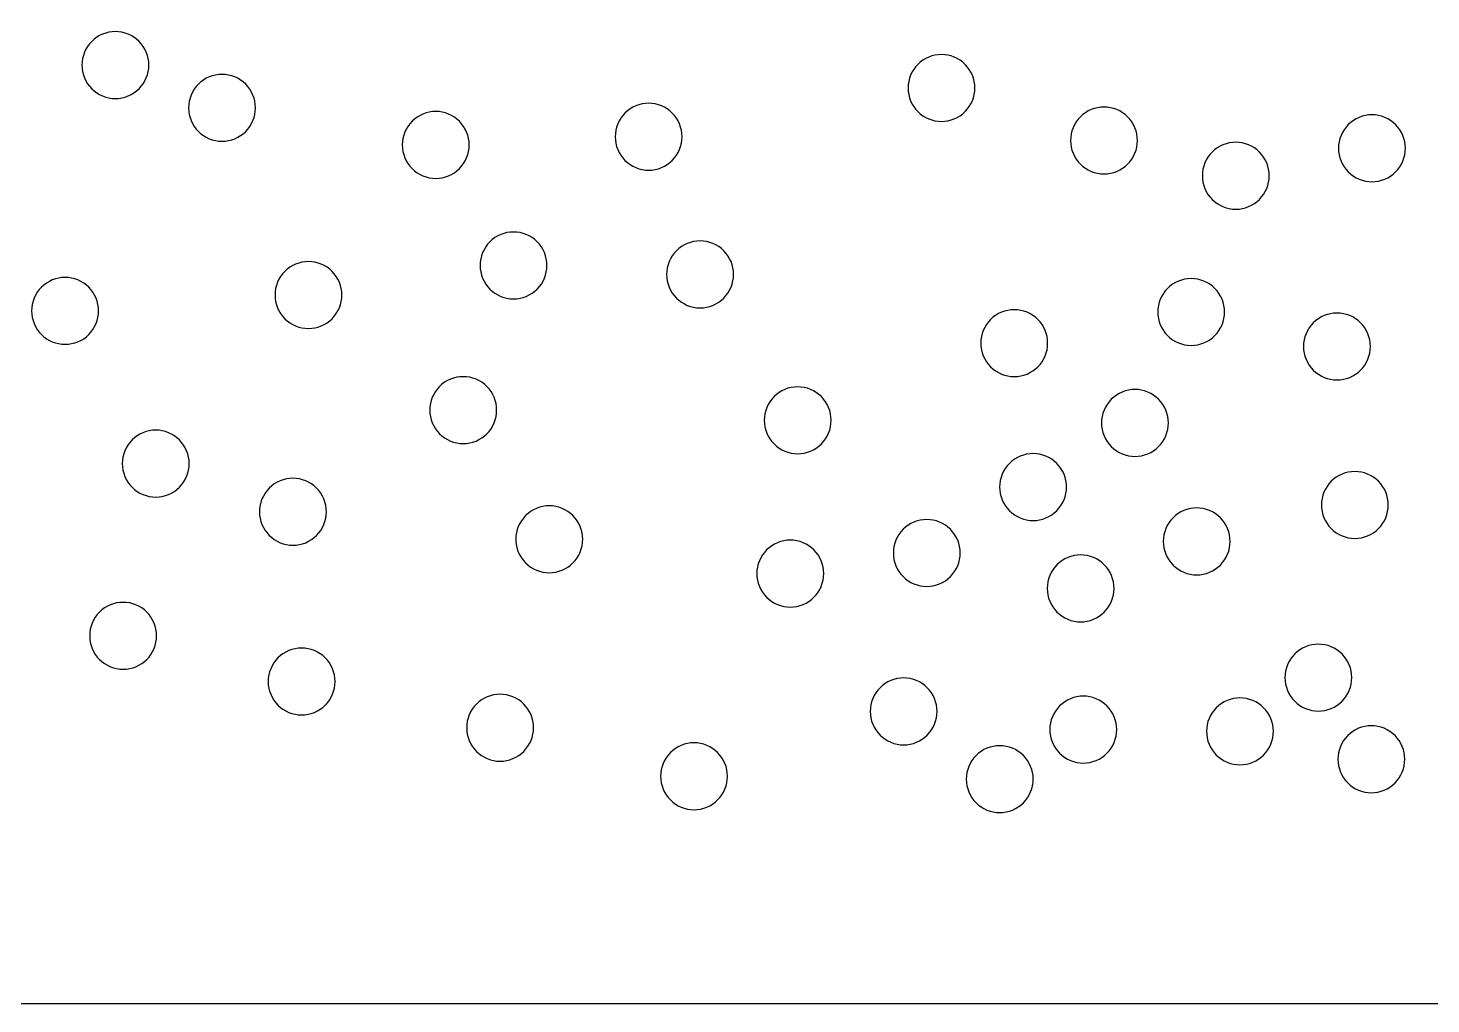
# Model space of a CAD drawing. Header units: millimetres. Extents: x 0 to 406, y 0 to 84.
# Drawn here: x 40.7 to 103.6, y 0 to 43.8 of the extents above; entities that cross this region are included whole.
import ezdxf

# ---------------------------------------------------------------- set-up
doc = ezdxf.new("R2010")
doc.units = ezdxf.units.MM

msp = doc.modelspace()

# ---------------------------------------------------------------- linework, layer by layer
at = {"color": 0}
for points in [[(0, 0), (0, 83.82), (406.4, 83.82), (406.4, 0), (0, 0)], [(45.681, 41.049), (45.78, 41.158), (45.867, 41.276), (45.943, 41.402), (46.006, 41.535), (46.055, 41.674), (46.091, 41.817), (46.113, 41.962), (46.12, 42.109), (46.113, 42.256), (46.091, 42.402), (46.055, 42.545), (46.006, 42.683), (45.943, 42.817), (45.867, 42.943), (45.78, 43.061), (45.681, 43.17), (45.572, 43.269), (45.453, 43.357), (45.327, 43.432), (45.194, 43.495), (45.055, 43.545), (44.913, 43.581), (44.767, 43.602), (44.62, 43.609), (44.473, 43.602), (44.327, 43.581), (44.185, 43.545), (44.046, 43.495), (43.913, 43.432), (43.787, 43.357), (43.668, 43.269), (43.559, 43.17), (43.461, 43.061), (43.373, 42.943), (43.297, 42.817), (43.234, 42.683), (43.185, 42.545), (43.149, 42.402), (43.127, 42.256), (43.12, 42.109), (43.127, 41.962), (43.149, 41.817), (43.185, 41.674), (43.234, 41.535), (43.297, 41.402), (43.373, 41.276), (43.461, 41.158), (43.559, 41.049), (43.668, 40.95), (43.787, 40.862), (43.913, 40.787), (44.046, 40.724), (44.185, 40.674), (44.327, 40.638), (44.473, 40.617), (44.62, 40.609), (44.767, 40.617), (44.913, 40.638), (45.055, 40.674), (45.194, 40.724), (45.327, 40.787), (45.453, 40.862), (45.572, 40.95), (45.681, 41.049)], [(82.726, 40.022), (82.825, 40.131), (82.913, 40.249), (82.989, 40.375), (83.052, 40.509), (83.101, 40.647), (83.137, 40.79), (83.159, 40.936), (83.166, 41.083), (83.159, 41.23), (83.137, 41.375), (83.101, 41.518), (83.052, 41.657), (82.989, 41.79), (82.913, 41.916), (82.825, 42.034), (82.726, 42.143), (82.617, 42.242), (82.499, 42.33), (82.373, 42.405), (82.24, 42.468), (82.101, 42.518), (81.958, 42.554), (81.813, 42.575), (81.666, 42.583), (81.519, 42.575), (81.373, 42.554), (81.23, 42.518), (81.092, 42.468), (80.959, 42.405), (80.832, 42.33), (80.714, 42.242), (80.605, 42.143), (80.506, 42.034), (80.419, 41.916), (80.343, 41.79), (80.28, 41.657), (80.23, 41.518), (80.195, 41.375), (80.173, 41.23), (80.166, 41.083), (80.173, 40.936), (80.195, 40.79), (80.23, 40.647), (80.28, 40.509), (80.343, 40.375), (80.419, 40.249), (80.506, 40.131), (80.605, 40.022), (80.714, 39.923), (80.832, 39.835), (80.959, 39.76), (81.092, 39.697), (81.23, 39.647), (81.373, 39.611), (81.519, 39.59), (81.666, 39.583), (81.813, 39.59), (81.958, 39.611), (82.101, 39.647), (82.24, 39.697), (82.373, 39.76), (82.499, 39.835), (82.617, 39.923), (82.726, 40.022)], [(50.355, 39.033), (50.464, 39.132), (50.563, 39.241), (50.651, 39.36), (50.726, 39.486), (50.789, 39.619), (50.839, 39.757), (50.875, 39.9), (50.896, 40.046), (50.903, 40.193), (50.896, 40.34), (50.875, 40.486), (50.839, 40.628), (50.789, 40.767), (50.726, 40.9), (50.651, 41.026), (50.563, 41.144), (50.464, 41.254), (50.355, 41.352), (50.237, 41.44), (50.11, 41.516), (49.977, 41.579), (49.839, 41.628), (49.696, 41.664), (49.55, 41.686), (49.403, 41.693), (49.256, 41.686), (49.111, 41.664), (48.968, 41.628), (48.829, 41.579), (48.696, 41.516), (48.57, 41.44), (48.452, 41.352), (48.343, 41.254), (48.244, 41.144), (48.156, 41.026), (48.08, 40.9), (48.018, 40.767), (47.968, 40.628), (47.932, 40.486), (47.911, 40.34), (47.903, 40.193), (47.911, 40.046), (47.932, 39.9), (47.968, 39.757), (48.018, 39.619), (48.08, 39.486), (48.156, 39.36), (48.244, 39.241), (48.343, 39.132), (48.452, 39.033), (48.57, 38.946), (48.696, 38.87), (48.829, 38.807), (48.968, 38.757), (49.111, 38.722), (49.256, 38.7), (49.403, 38.693), (49.55, 38.7), (49.696, 38.722), (49.839, 38.757), (49.977, 38.807), (50.11, 38.87), (50.237, 38.946), (50.355, 39.033)], [(69.595, 37.835), (69.693, 37.944), (69.781, 38.062), (69.857, 38.188), (69.92, 38.321), (69.969, 38.46), (70.005, 38.603), (70.027, 38.748), (70.034, 38.895), (70.027, 39.042), (70.005, 39.188), (69.969, 39.331), (69.92, 39.469), (69.857, 39.602), (69.781, 39.729), (69.693, 39.847), (69.595, 39.956), (69.485, 40.055), (69.367, 40.142), (69.241, 40.218), (69.108, 40.281), (68.969, 40.331), (68.827, 40.366), (68.681, 40.388), (68.534, 40.395), (68.387, 40.388), (68.241, 40.366), (68.098, 40.331), (67.96, 40.281), (67.827, 40.218), (67.701, 40.142), (67.582, 40.055), (67.473, 39.956), (67.374, 39.847), (67.287, 39.729), (67.211, 39.602), (67.148, 39.469), (67.098, 39.331), (67.063, 39.188), (67.041, 39.042), (67.034, 38.895), (67.041, 38.748), (67.063, 38.603), (67.098, 38.46), (67.148, 38.321), (67.211, 38.188), (67.287, 38.062), (67.374, 37.944), (67.473, 37.835), (67.582, 37.736), (67.701, 37.648), (67.827, 37.572), (67.96, 37.509), (68.098, 37.46), (68.241, 37.424), (68.387, 37.402), (68.534, 37.395), (68.681, 37.402), (68.827, 37.424), (68.969, 37.46), (69.108, 37.509), (69.241, 37.572), (69.367, 37.648), (69.485, 37.736), (69.595, 37.835)], [(60.048, 37.467), (60.147, 37.576), (60.235, 37.694), (60.311, 37.821), (60.373, 37.954), (60.423, 38.092), (60.459, 38.235), (60.48, 38.381), (60.488, 38.528), (60.48, 38.675), (60.459, 38.82), (60.423, 38.963), (60.373, 39.102), (60.311, 39.235), (60.235, 39.361), (60.147, 39.479), (60.048, 39.588), (59.939, 39.687), (59.821, 39.775), (59.695, 39.851), (59.562, 39.914), (59.423, 39.963), (59.28, 39.999), (59.135, 40.021), (58.988, 40.028), (58.841, 40.021), (58.695, 39.999), (58.552, 39.963), (58.414, 39.914), (58.281, 39.851), (58.154, 39.775), (58.036, 39.687), (57.927, 39.588), (57.828, 39.479), (57.74, 39.361), (57.665, 39.235), (57.602, 39.102), (57.552, 38.963), (57.516, 38.82), (57.495, 38.675), (57.488, 38.528), (57.495, 38.381), (57.516, 38.235), (57.552, 38.092), (57.602, 37.954), (57.665, 37.821), (57.74, 37.694), (57.828, 37.576), (57.927, 37.467), (58.036, 37.368), (58.154, 37.281), (58.281, 37.205), (58.414, 37.142), (58.552, 37.092), (58.695, 37.057), (58.841, 37.035), (58.988, 37.028), (59.135, 37.035), (59.28, 37.057), (59.423, 37.092), (59.562, 37.142), (59.695, 37.205), (59.821, 37.281), (59.939, 37.368), (60.048, 37.467)], [(90.014, 37.667), (90.113, 37.776), (90.2, 37.894), (90.276, 38.021), (90.339, 38.154), (90.389, 38.292), (90.424, 38.435), (90.446, 38.581), (90.453, 38.728), (90.446, 38.875), (90.424, 39.02), (90.389, 39.163), (90.339, 39.302), (90.276, 39.435), (90.2, 39.561), (90.113, 39.679), (90.014, 39.788), (89.905, 39.887), (89.787, 39.975), (89.66, 40.051), (89.527, 40.113), (89.389, 40.163), (89.246, 40.199), (89.1, 40.22), (88.953, 40.228), (88.806, 40.22), (88.661, 40.199), (88.518, 40.163), (88.379, 40.113), (88.246, 40.051), (88.12, 39.975), (88.002, 39.887), (87.893, 39.788), (87.794, 39.679), (87.706, 39.561), (87.63, 39.435), (87.567, 39.302), (87.518, 39.163), (87.482, 39.02), (87.46, 38.875), (87.453, 38.728), (87.46, 38.581), (87.482, 38.435), (87.518, 38.292), (87.567, 38.154), (87.63, 38.021), (87.706, 37.894), (87.794, 37.776), (87.893, 37.667), (88.002, 37.568), (88.12, 37.48), (88.246, 37.405), (88.379, 37.342), (88.518, 37.292), (88.661, 37.256), (88.806, 37.235), (88.953, 37.228), (89.1, 37.235), (89.246, 37.256), (89.389, 37.292), (89.527, 37.342), (89.66, 37.405), (89.787, 37.48), (89.905, 37.568), (90.014, 37.667)], [(102.03, 37.319), (102.129, 37.428), (102.217, 37.546), (102.292, 37.672), (102.355, 37.805), (102.405, 37.944), (102.441, 38.087), (102.462, 38.232), (102.47, 38.379), (102.462, 38.526), (102.441, 38.672), (102.405, 38.815), (102.355, 38.953), (102.292, 39.086), (102.217, 39.213), (102.129, 39.331), (102.03, 39.44), (101.921, 39.539), (101.803, 39.626), (101.677, 39.702), (101.544, 39.765), (101.405, 39.815), (101.262, 39.85), (101.117, 39.872), (100.97, 39.879), (100.823, 39.872), (100.677, 39.85), (100.534, 39.815), (100.396, 39.765), (100.262, 39.702), (100.136, 39.626), (100.018, 39.539), (99.909, 39.44), (99.81, 39.331), (99.722, 39.213), (99.647, 39.086), (99.584, 38.953), (99.534, 38.815), (99.498, 38.672), (99.477, 38.526), (99.47, 38.379), (99.477, 38.232), (99.498, 38.087), (99.534, 37.944), (99.584, 37.805), (99.647, 37.672), (99.722, 37.546), (99.81, 37.428), (99.909, 37.319), (100.018, 37.22), (100.136, 37.132), (100.262, 37.056), (100.396, 36.993), (100.534, 36.944), (100.677, 36.908), (100.823, 36.886), (100.97, 36.879), (101.117, 36.886), (101.262, 36.908), (101.405, 36.944), (101.544, 36.993), (101.677, 37.056), (101.803, 37.132), (101.921, 37.22), (102.03, 37.319)], [(95.925, 36.085), (96.024, 36.194), (96.111, 36.312), (96.187, 36.439), (96.25, 36.572), (96.299, 36.71), (96.335, 36.853), (96.357, 36.999), (96.364, 37.146), (96.357, 37.293), (96.335, 37.438), (96.299, 37.581), (96.25, 37.72), (96.187, 37.853), (96.111, 37.979), (96.024, 38.097), (95.925, 38.206), (95.816, 38.305), (95.697, 38.393), (95.571, 38.469), (95.438, 38.531), (95.299, 38.581), (95.157, 38.617), (95.011, 38.638), (94.864, 38.646), (94.717, 38.638), (94.571, 38.617), (94.429, 38.581), (94.29, 38.531), (94.157, 38.469), (94.031, 38.393), (93.912, 38.305), (93.803, 38.206), (93.704, 38.097), (93.617, 37.979), (93.541, 37.853), (93.478, 37.72), (93.429, 37.581), (93.393, 37.438), (93.371, 37.293), (93.364, 37.146), (93.371, 36.999), (93.393, 36.853), (93.429, 36.71), (93.478, 36.572), (93.541, 36.439), (93.617, 36.312), (93.704, 36.194), (93.803, 36.085), (93.912, 35.986), (94.031, 35.898), (94.157, 35.823), (94.29, 35.76), (94.429, 35.71), (94.571, 35.675), (94.717, 35.653), (94.864, 35.646), (95.011, 35.653), (95.157, 35.675), (95.299, 35.71), (95.438, 35.76), (95.571, 35.823), (95.697, 35.898), (95.816, 35.986), (95.925, 36.085)], [(63.426, 31.964), (63.535, 32.063), (63.634, 32.172), (63.722, 32.29), (63.797, 32.416), (63.86, 32.549), (63.91, 32.688), (63.945, 32.831), (63.967, 32.976), (63.974, 33.123), (63.967, 33.27), (63.945, 33.416), (63.91, 33.559), (63.86, 33.697), (63.797, 33.83), (63.722, 33.957), (63.634, 34.075), (63.535, 34.184), (63.426, 34.283), (63.308, 34.37), (63.181, 34.446), (63.048, 34.509), (62.91, 34.559), (62.767, 34.594), (62.621, 34.616), (62.474, 34.623), (62.327, 34.616), (62.182, 34.594), (62.039, 34.559), (61.9, 34.509), (61.767, 34.446), (61.641, 34.37), (61.523, 34.283), (61.414, 34.184), (61.315, 34.075), (61.227, 33.957), (61.151, 33.83), (61.088, 33.697), (61.039, 33.559), (61.003, 33.416), (60.982, 33.27), (60.974, 33.123), (60.982, 32.976), (61.003, 32.831), (61.039, 32.688), (61.088, 32.549), (61.151, 32.416), (61.227, 32.29), (61.315, 32.172), (61.414, 32.063), (61.523, 31.964), (61.641, 31.876), (61.767, 31.8), (61.9, 31.737), (62.039, 31.688), (62.182, 31.652), (62.327, 31.631), (62.474, 31.623), (62.621, 31.631), (62.767, 31.652), (62.91, 31.688), (63.048, 31.737), (63.181, 31.8), (63.308, 31.876), (63.426, 31.964)], [(71.903, 31.66), (72.002, 31.769), (72.09, 31.887), (72.165, 32.013), (72.228, 32.146), (72.278, 32.285), (72.314, 32.428), (72.335, 32.573), (72.342, 32.72), (72.335, 32.867), (72.314, 33.013), (72.278, 33.156), (72.228, 33.294), (72.165, 33.427), (72.09, 33.554), (72.002, 33.672), (71.903, 33.781), (71.794, 33.88), (71.676, 33.967), (71.55, 34.043), (71.416, 34.106), (71.278, 34.156), (71.135, 34.191), (70.989, 34.213), (70.842, 34.22), (70.695, 34.213), (70.55, 34.191), (70.407, 34.156), (70.268, 34.106), (70.135, 34.043), (70.009, 33.967), (69.891, 33.88), (69.782, 33.781), (69.683, 33.672), (69.595, 33.554), (69.52, 33.427), (69.457, 33.294), (69.407, 33.156), (69.371, 33.013), (69.35, 32.867), (69.342, 32.72), (69.35, 32.573), (69.371, 32.428), (69.407, 32.285), (69.457, 32.146), (69.52, 32.013), (69.595, 31.887), (69.683, 31.769), (69.782, 31.66), (69.891, 31.561), (70.009, 31.473), (70.135, 31.397), (70.268, 31.334), (70.407, 31.285), (70.55, 31.249), (70.695, 31.227), (70.842, 31.22), (70.989, 31.227), (71.135, 31.249), (71.278, 31.285), (71.416, 31.334), (71.55, 31.397), (71.676, 31.473), (71.794, 31.561), (71.903, 31.66)], [(54.34, 30.735), (54.439, 30.844), (54.527, 30.963), (54.602, 31.089), (54.665, 31.222), (54.715, 31.36), (54.75, 31.503), (54.772, 31.649), (54.779, 31.796), (54.772, 31.943), (54.75, 32.089), (54.715, 32.231), (54.665, 32.37), (54.602, 32.503), (54.527, 32.629), (54.439, 32.748), (54.34, 32.857), (54.231, 32.955), (54.113, 33.043), (53.986, 33.119), (53.853, 33.182), (53.715, 33.231), (53.572, 33.267), (53.426, 33.289), (53.279, 33.296), (53.132, 33.289), (52.987, 33.267), (52.844, 33.231), (52.705, 33.182), (52.572, 33.119), (52.446, 33.043), (52.328, 32.955), (52.219, 32.857), (52.12, 32.748), (52.032, 32.629), (51.956, 32.503), (51.893, 32.37), (51.844, 32.231), (51.808, 32.089), (51.787, 31.943), (51.779, 31.796), (51.787, 31.649), (51.808, 31.503), (51.844, 31.36), (51.893, 31.222), (51.956, 31.089), (52.032, 30.963), (52.12, 30.844), (52.219, 30.735), (52.328, 30.636), (52.446, 30.549), (52.572, 30.473), (52.705, 30.41), (52.844, 30.361), (52.987, 30.325), (53.132, 30.303), (53.279, 30.296), (53.426, 30.303), (53.572, 30.325), (53.715, 30.361), (53.853, 30.41), (53.986, 30.473), (54.113, 30.549), (54.231, 30.636), (54.34, 30.735)], [(43.427, 30.026), (43.526, 30.135), (43.613, 30.253), (43.689, 30.379), (43.752, 30.512), (43.801, 30.651), (43.837, 30.794), (43.859, 30.939), (43.866, 31.086), (43.859, 31.233), (43.837, 31.379), (43.801, 31.522), (43.752, 31.66), (43.689, 31.793), (43.613, 31.92), (43.526, 32.038), (43.427, 32.147), (43.318, 32.246), (43.199, 32.333), (43.073, 32.409), (42.94, 32.472), (42.801, 32.522), (42.659, 32.557), (42.513, 32.579), (42.366, 32.586), (42.219, 32.579), (42.073, 32.557), (41.931, 32.522), (41.792, 32.472), (41.659, 32.409), (41.533, 32.333), (41.414, 32.246), (41.305, 32.147), (41.207, 32.038), (41.119, 31.92), (41.043, 31.793), (40.98, 31.66), (40.931, 31.522), (40.895, 31.379), (40.873, 31.233), (40.866, 31.086), (40.873, 30.939), (40.895, 30.794), (40.931, 30.651), (40.98, 30.512), (41.043, 30.379), (41.119, 30.253), (41.207, 30.135), (41.305, 30.026), (41.414, 29.927), (41.533, 29.839), (41.659, 29.763), (41.792, 29.7), (41.931, 29.651), (42.073, 29.615), (42.219, 29.594), (42.366, 29.586), (42.513, 29.594), (42.659, 29.615), (42.801, 29.651), (42.94, 29.7), (43.073, 29.763), (43.199, 29.839), (43.318, 29.927), (43.427, 30.026)], [(93.923, 29.974), (94.022, 30.083), (94.11, 30.202), (94.185, 30.328), (94.248, 30.461), (94.298, 30.6), (94.334, 30.742), (94.355, 30.888), (94.363, 31.035), (94.355, 31.182), (94.334, 31.328), (94.298, 31.47), (94.248, 31.609), (94.185, 31.742), (94.11, 31.868), (94.022, 31.987), (93.923, 32.096), (93.814, 32.195), (93.696, 32.282), (93.57, 32.358), (93.437, 32.421), (93.298, 32.47), (93.155, 32.506), (93.01, 32.528), (92.863, 32.535), (92.715, 32.528), (92.57, 32.506), (92.427, 32.47), (92.288, 32.421), (92.155, 32.358), (92.029, 32.282), (91.911, 32.195), (91.802, 32.096), (91.703, 31.987), (91.615, 31.868), (91.54, 31.742), (91.477, 31.609), (91.427, 31.47), (91.391, 31.328), (91.37, 31.182), (91.363, 31.035), (91.37, 30.888), (91.391, 30.742), (91.427, 30.6), (91.477, 30.461), (91.54, 30.328), (91.615, 30.202), (91.703, 30.083), (91.802, 29.974), (91.911, 29.876), (92.029, 29.788), (92.155, 29.712), (92.288, 29.649), (92.427, 29.6), (92.57, 29.564), (92.715, 29.542), (92.863, 29.535), (93.01, 29.542), (93.155, 29.564), (93.298, 29.6), (93.437, 29.649), (93.57, 29.712), (93.696, 29.788), (93.814, 29.876), (93.923, 29.974)], [(85.987, 28.577), (86.086, 28.686), (86.174, 28.805), (86.249, 28.931), (86.312, 29.064), (86.362, 29.203), (86.398, 29.345), (86.419, 29.491), (86.427, 29.638), (86.419, 29.785), (86.398, 29.931), (86.362, 30.074), (86.312, 30.212), (86.249, 30.345), (86.174, 30.471), (86.086, 30.59), (85.987, 30.699), (85.878, 30.798), (85.76, 30.885), (85.634, 30.961), (85.501, 31.024), (85.362, 31.073), (85.219, 31.109), (85.074, 31.131), (84.927, 31.138), (84.78, 31.131), (84.634, 31.109), (84.491, 31.073), (84.353, 31.024), (84.219, 30.961), (84.093, 30.885), (83.975, 30.798), (83.866, 30.699), (83.767, 30.59), (83.679, 30.471), (83.604, 30.345), (83.541, 30.212), (83.491, 30.074), (83.455, 29.931), (83.434, 29.785), (83.427, 29.638), (83.434, 29.491), (83.455, 29.345), (83.491, 29.203), (83.541, 29.064), (83.604, 28.931), (83.679, 28.805), (83.767, 28.686), (83.866, 28.577), (83.975, 28.479), (84.093, 28.391), (84.219, 28.315), (84.353, 28.252), (84.491, 28.203), (84.634, 28.167), (84.78, 28.145), (84.927, 28.138), (85.074, 28.145), (85.219, 28.167), (85.362, 28.203), (85.501, 28.252), (85.634, 28.315), (85.76, 28.391), (85.878, 28.479), (85.987, 28.577)], [(100.46, 28.427), (100.559, 28.536), (100.647, 28.654), (100.722, 28.781), (100.785, 28.914), (100.835, 29.052), (100.871, 29.195), (100.892, 29.341), (100.899, 29.488), (100.892, 29.635), (100.871, 29.78), (100.835, 29.923), (100.785, 30.062), (100.722, 30.195), (100.647, 30.321), (100.559, 30.439), (100.46, 30.548), (100.351, 30.647), (100.233, 30.735), (100.107, 30.811), (99.974, 30.874), (99.835, 30.923), (99.692, 30.959), (99.547, 30.98), (99.399, 30.988), (99.252, 30.98), (99.107, 30.959), (98.964, 30.923), (98.825, 30.874), (98.692, 30.811), (98.566, 30.735), (98.448, 30.647), (98.339, 30.548), (98.24, 30.439), (98.152, 30.321), (98.077, 30.195), (98.014, 30.062), (97.964, 29.923), (97.928, 29.78), (97.907, 29.635), (97.899, 29.488), (97.907, 29.341), (97.928, 29.195), (97.964, 29.052), (98.014, 28.914), (98.077, 28.781), (98.152, 28.654), (98.24, 28.536), (98.339, 28.427), (98.448, 28.328), (98.566, 28.24), (98.692, 28.165), (98.825, 28.102), (98.964, 28.052), (99.107, 28.017), (99.252, 27.995), (99.399, 27.988), (99.547, 27.995), (99.692, 28.017), (99.835, 28.052), (99.974, 28.102), (100.107, 28.165), (100.233, 28.24), (100.351, 28.328), (100.46, 28.427)], [(61.278, 25.573), (61.377, 25.682), (61.465, 25.8), (61.541, 25.926), (61.603, 26.06), (61.653, 26.198), (61.689, 26.341), (61.71, 26.487), (61.718, 26.634), (61.71, 26.781), (61.689, 26.926), (61.653, 27.069), (61.603, 27.208), (61.541, 27.341), (61.465, 27.467), (61.377, 27.585), (61.278, 27.694), (61.169, 27.793), (61.051, 27.881), (60.925, 27.956), (60.792, 28.019), (60.653, 28.069), (60.51, 28.105), (60.365, 28.126), (60.218, 28.134), (60.071, 28.126), (59.925, 28.105), (59.782, 28.069), (59.644, 28.019), (59.511, 27.956), (59.384, 27.881), (59.266, 27.793), (59.157, 27.694), (59.058, 27.585), (58.97, 27.467), (58.895, 27.341), (58.832, 27.208), (58.782, 27.069), (58.746, 26.926), (58.725, 26.781), (58.718, 26.634), (58.725, 26.487), (58.746, 26.341), (58.782, 26.198), (58.832, 26.06), (58.895, 25.926), (58.97, 25.8), (59.058, 25.682), (59.157, 25.573), (59.266, 25.474), (59.384, 25.386), (59.511, 25.311), (59.644, 25.248), (59.782, 25.198), (59.925, 25.162), (60.071, 25.141), (60.218, 25.134), (60.365, 25.141), (60.51, 25.162), (60.653, 25.198), (60.792, 25.248), (60.925, 25.311), (61.051, 25.386), (61.169, 25.474), (61.278, 25.573)], [(76.279, 25.116), (76.377, 25.226), (76.465, 25.344), (76.541, 25.47), (76.604, 25.603), (76.653, 25.742), (76.689, 25.884), (76.711, 26.03), (76.718, 26.177), (76.711, 26.324), (76.689, 26.47), (76.653, 26.613), (76.604, 26.751), (76.541, 26.884), (76.465, 27.01), (76.377, 27.129), (76.279, 27.238), (76.17, 27.337), (76.051, 27.424), (75.925, 27.5), (75.792, 27.563), (75.653, 27.613), (75.511, 27.648), (75.365, 27.67), (75.218, 27.677), (75.071, 27.67), (74.925, 27.648), (74.783, 27.613), (74.644, 27.563), (74.511, 27.5), (74.385, 27.424), (74.266, 27.337), (74.157, 27.238), (74.058, 27.129), (73.971, 27.01), (73.895, 26.884), (73.832, 26.751), (73.783, 26.613), (73.747, 26.47), (73.725, 26.324), (73.718, 26.177), (73.725, 26.03), (73.747, 25.884), (73.783, 25.742), (73.832, 25.603), (73.895, 25.47), (73.971, 25.344), (74.058, 25.226), (74.157, 25.116), (74.266, 25.018), (74.385, 24.93), (74.511, 24.854), (74.644, 24.791), (74.783, 24.742), (74.925, 24.706), (75.071, 24.684), (75.218, 24.677), (75.365, 24.684), (75.511, 24.706), (75.653, 24.742), (75.792, 24.791), (75.925, 24.854), (76.051, 24.93), (76.17, 25.018), (76.279, 25.116)], [(91.403, 24.999), (91.502, 25.108), (91.589, 25.227), (91.665, 25.353), (91.728, 25.486), (91.777, 25.624), (91.813, 25.767), (91.835, 25.913), (91.842, 26.06), (91.835, 26.207), (91.813, 26.353), (91.777, 26.495), (91.728, 26.634), (91.665, 26.767), (91.589, 26.893), (91.502, 27.011), (91.403, 27.121), (91.294, 27.219), (91.175, 27.307), (91.049, 27.383), (90.916, 27.446), (90.777, 27.495), (90.635, 27.531), (90.489, 27.553), (90.342, 27.56), (90.195, 27.553), (90.049, 27.531), (89.907, 27.495), (89.768, 27.446), (89.635, 27.383), (89.509, 27.307), (89.39, 27.219), (89.281, 27.121), (89.182, 27.011), (89.095, 26.893), (89.019, 26.767), (88.956, 26.634), (88.907, 26.495), (88.871, 26.353), (88.849, 26.207), (88.842, 26.06), (88.849, 25.913), (88.871, 25.767), (88.907, 25.624), (88.956, 25.486), (89.019, 25.353), (89.095, 25.227), (89.182, 25.108), (89.281, 24.999), (89.39, 24.9), (89.509, 24.813), (89.635, 24.737), (89.768, 24.674), (89.907, 24.624), (90.049, 24.589), (90.195, 24.567), (90.342, 24.56), (90.489, 24.567), (90.635, 24.589), (90.777, 24.624), (90.916, 24.674), (91.049, 24.737), (91.175, 24.813), (91.294, 24.9), (91.403, 24.999)], [(47.491, 23.175), (47.59, 23.284), (47.677, 23.402), (47.753, 23.529), (47.816, 23.662), (47.866, 23.8), (47.901, 23.943), (47.923, 24.089), (47.93, 24.236), (47.923, 24.383), (47.901, 24.528), (47.866, 24.671), (47.816, 24.81), (47.753, 24.943), (47.677, 25.069), (47.59, 25.187), (47.491, 25.296), (47.382, 25.395), (47.264, 25.483), (47.137, 25.559), (47.004, 25.622), (46.866, 25.671), (46.723, 25.707), (46.577, 25.729), (46.43, 25.736), (46.283, 25.729), (46.138, 25.707), (45.995, 25.671), (45.856, 25.622), (45.723, 25.559), (45.597, 25.483), (45.479, 25.395), (45.37, 25.296), (45.271, 25.187), (45.183, 25.069), (45.107, 24.943), (45.044, 24.81), (44.995, 24.671), (44.959, 24.528), (44.937, 24.383), (44.93, 24.236), (44.937, 24.089), (44.959, 23.943), (44.995, 23.8), (45.044, 23.662), (45.107, 23.529), (45.183, 23.402), (45.271, 23.284), (45.37, 23.175), (45.479, 23.076), (45.597, 22.989), (45.723, 22.913), (45.856, 22.85), (45.995, 22.8), (46.138, 22.765), (46.283, 22.743), (46.43, 22.736), (46.577, 22.743), (46.723, 22.765), (46.866, 22.8), (47.004, 22.85), (47.137, 22.913), (47.264, 22.989), (47.382, 23.076), (47.491, 23.175)], [(86.835, 22.123), (86.934, 22.232), (87.022, 22.35), (87.098, 22.477), (87.161, 22.61), (87.21, 22.748), (87.246, 22.891), (87.267, 23.037), (87.275, 23.184), (87.267, 23.331), (87.246, 23.476), (87.21, 23.619), (87.161, 23.758), (87.098, 23.891), (87.022, 24.017), (86.934, 24.135), (86.835, 24.244), (86.726, 24.343), (86.608, 24.431), (86.482, 24.507), (86.349, 24.57), (86.21, 24.619), (86.067, 24.655), (85.922, 24.677), (85.775, 24.684), (85.628, 24.677), (85.482, 24.655), (85.339, 24.619), (85.201, 24.57), (85.068, 24.507), (84.941, 24.431), (84.823, 24.343), (84.714, 24.244), (84.615, 24.135), (84.527, 24.017), (84.452, 23.891), (84.389, 23.758), (84.339, 23.619), (84.304, 23.476), (84.282, 23.331), (84.275, 23.184), (84.282, 23.037), (84.304, 22.891), (84.339, 22.748), (84.389, 22.61), (84.452, 22.477), (84.527, 22.35), (84.615, 22.232), (84.714, 22.123), (84.823, 22.024), (84.941, 21.937), (85.068, 21.861), (85.201, 21.798), (85.339, 21.748), (85.482, 21.713), (85.628, 21.691), (85.775, 21.684), (85.922, 21.691), (86.067, 21.713), (86.21, 21.748), (86.349, 21.798), (86.482, 21.861), (86.608, 21.937), (86.726, 22.024), (86.835, 22.123)], [(53.641, 21.014), (53.74, 21.123), (53.828, 21.241), (53.904, 21.368), (53.966, 21.501), (54.016, 21.639), (54.052, 21.782), (54.073, 21.928), (54.081, 22.075), (54.073, 22.222), (54.052, 22.367), (54.016, 22.51), (53.966, 22.649), (53.904, 22.782), (53.828, 22.908), (53.74, 23.026), (53.641, 23.135), (53.532, 23.234), (53.414, 23.322), (53.288, 23.398), (53.155, 23.46), (53.016, 23.51), (52.873, 23.546), (52.728, 23.567), (52.581, 23.575), (52.434, 23.567), (52.288, 23.546), (52.145, 23.51), (52.007, 23.46), (51.874, 23.398), (51.747, 23.322), (51.629, 23.234), (51.52, 23.135), (51.421, 23.026), (51.333, 22.908), (51.258, 22.782), (51.195, 22.649), (51.145, 22.51), (51.109, 22.367), (51.088, 22.222), (51.081, 22.075), (51.088, 21.928), (51.109, 21.782), (51.145, 21.639), (51.195, 21.501), (51.258, 21.368), (51.333, 21.241), (51.421, 21.123), (51.52, 21.014), (51.629, 20.915), (51.747, 20.827), (51.874, 20.752), (52.007, 20.689), (52.145, 20.639), (52.288, 20.603), (52.434, 20.582), (52.581, 20.575), (52.728, 20.582), (52.873, 20.603), (53.016, 20.639), (53.155, 20.689), (53.288, 20.752), (53.414, 20.827), (53.532, 20.915), (53.641, 21.014)], [(101.263, 21.32), (101.362, 21.429), (101.45, 21.547), (101.526, 21.673), (101.589, 21.806), (101.638, 21.945), (101.674, 22.088), (101.696, 22.233), (101.703, 22.38), (101.696, 22.527), (101.674, 22.673), (101.638, 22.816), (101.589, 22.954), (101.526, 23.087), (101.45, 23.214), (101.362, 23.332), (101.263, 23.441), (101.154, 23.54), (101.036, 23.627), (100.91, 23.703), (100.777, 23.766), (100.638, 23.816), (100.495, 23.851), (100.35, 23.873), (100.203, 23.88), (100.056, 23.873), (99.91, 23.851), (99.767, 23.816), (99.629, 23.766), (99.496, 23.703), (99.369, 23.627), (99.251, 23.54), (99.142, 23.441), (99.043, 23.332), (98.956, 23.214), (98.88, 23.087), (98.817, 22.954), (98.767, 22.816), (98.732, 22.673), (98.71, 22.527), (98.703, 22.38), (98.71, 22.233), (98.732, 22.088), (98.767, 21.945), (98.817, 21.806), (98.88, 21.673), (98.956, 21.547), (99.043, 21.429), (99.142, 21.32), (99.251, 21.221), (99.369, 21.133), (99.496, 21.057), (99.629, 20.994), (99.767, 20.945), (99.91, 20.909), (100.056, 20.887), (100.203, 20.88), (100.35, 20.887), (100.495, 20.909), (100.638, 20.945), (100.777, 20.994), (100.91, 21.057), (101.036, 21.133), (101.154, 21.221), (101.263, 21.32)], [(65.137, 19.782), (65.235, 19.891), (65.323, 20.009), (65.399, 20.136), (65.462, 20.269), (65.511, 20.407), (65.547, 20.55), (65.569, 20.696), (65.576, 20.843), (65.569, 20.99), (65.547, 21.135), (65.511, 21.278), (65.462, 21.417), (65.399, 21.55), (65.323, 21.676), (65.235, 21.794), (65.137, 21.903), (65.027, 22.002), (64.909, 22.09), (64.783, 22.166), (64.65, 22.229), (64.511, 22.278), (64.368, 22.314), (64.223, 22.336), (64.076, 22.343), (63.929, 22.336), (63.783, 22.314), (63.64, 22.278), (63.502, 22.229), (63.369, 22.166), (63.243, 22.09), (63.124, 22.002), (63.015, 21.903), (62.916, 21.794), (62.829, 21.676), (62.753, 21.55), (62.69, 21.417), (62.64, 21.278), (62.605, 21.135), (62.583, 20.99), (62.576, 20.843), (62.583, 20.696), (62.605, 20.55), (62.64, 20.407), (62.69, 20.269), (62.753, 20.136), (62.829, 20.009), (62.916, 19.891), (63.015, 19.782), (63.124, 19.683), (63.243, 19.596), (63.369, 19.52), (63.502, 19.457), (63.64, 19.407), (63.783, 19.372), (63.929, 19.35), (64.076, 19.343), (64.223, 19.35), (64.368, 19.372), (64.511, 19.407), (64.65, 19.457), (64.783, 19.52), (64.909, 19.596), (65.027, 19.683), (65.137, 19.782)], [(94.171, 19.685), (94.27, 19.794), (94.358, 19.912), (94.434, 20.038), (94.497, 20.172), (94.546, 20.31), (94.582, 20.453), (94.604, 20.599), (94.611, 20.746), (94.604, 20.893), (94.582, 21.038), (94.546, 21.181), (94.497, 21.32), (94.434, 21.453), (94.358, 21.579), (94.27, 21.697), (94.171, 21.806), (94.062, 21.905), (93.944, 21.993), (93.818, 22.068), (93.685, 22.131), (93.546, 22.181), (93.403, 22.217), (93.258, 22.238), (93.111, 22.246), (92.964, 22.238), (92.818, 22.217), (92.675, 22.181), (92.537, 22.131), (92.404, 22.068), (92.277, 21.993), (92.159, 21.905), (92.05, 21.806), (91.951, 21.697), (91.864, 21.579), (91.788, 21.453), (91.725, 21.32), (91.675, 21.181), (91.64, 21.038), (91.618, 20.893), (91.611, 20.746), (91.618, 20.599), (91.64, 20.453), (91.675, 20.31), (91.725, 20.172), (91.788, 20.038), (91.864, 19.912), (91.951, 19.794), (92.05, 19.685), (92.159, 19.586), (92.277, 19.498), (92.404, 19.423), (92.537, 19.36), (92.675, 19.31), (92.818, 19.274), (92.964, 19.253), (93.111, 19.246), (93.258, 19.253), (93.403, 19.274), (93.546, 19.31), (93.685, 19.36), (93.818, 19.423), (93.944, 19.498), (94.062, 19.586), (94.171, 19.685)], [(82.067, 19.167), (82.166, 19.276), (82.254, 19.394), (82.329, 19.52), (82.392, 19.653), (82.442, 19.792), (82.478, 19.935), (82.499, 20.08), (82.507, 20.227), (82.499, 20.374), (82.478, 20.52), (82.442, 20.663), (82.392, 20.801), (82.329, 20.934), (82.254, 21.061), (82.166, 21.179), (82.067, 21.288), (81.958, 21.387), (81.84, 21.474), (81.714, 21.55), (81.581, 21.613), (81.442, 21.663), (81.299, 21.698), (81.154, 21.72), (81.007, 21.727), (80.86, 21.72), (80.714, 21.698), (80.571, 21.663), (80.433, 21.613), (80.299, 21.55), (80.173, 21.474), (80.055, 21.387), (79.946, 21.288), (79.847, 21.179), (79.759, 21.061), (79.684, 20.934), (79.621, 20.801), (79.571, 20.663), (79.535, 20.52), (79.514, 20.374), (79.507, 20.227), (79.514, 20.08), (79.535, 19.935), (79.571, 19.792), (79.621, 19.653), (79.684, 19.52), (79.759, 19.394), (79.847, 19.276), (79.946, 19.167), (80.055, 19.068), (80.173, 18.98), (80.299, 18.904), (80.433, 18.841), (80.571, 18.792), (80.714, 18.756), (80.86, 18.734), (81.007, 18.727), (81.154, 18.734), (81.299, 18.756), (81.442, 18.792), (81.581, 18.841), (81.714, 18.904), (81.84, 18.98), (81.958, 19.068), (82.067, 19.167)], [(75.947, 18.243), (76.046, 18.352), (76.133, 18.47), (76.209, 18.596), (76.272, 18.729), (76.322, 18.868), (76.357, 19.011), (76.379, 19.156), (76.386, 19.303), (76.379, 19.45), (76.357, 19.596), (76.322, 19.739), (76.272, 19.877), (76.209, 20.01), (76.133, 20.137), (76.046, 20.255), (75.947, 20.364), (75.838, 20.463), (75.719, 20.55), (75.593, 20.626), (75.46, 20.689), (75.322, 20.739), (75.179, 20.774), (75.033, 20.796), (74.886, 20.803), (74.739, 20.796), (74.593, 20.774), (74.451, 20.739), (74.312, 20.689), (74.179, 20.626), (74.053, 20.55), (73.935, 20.463), (73.825, 20.364), (73.727, 20.255), (73.639, 20.137), (73.563, 20.01), (73.5, 19.877), (73.451, 19.739), (73.415, 19.596), (73.393, 19.45), (73.386, 19.303), (73.393, 19.156), (73.415, 19.011), (73.451, 18.868), (73.5, 18.729), (73.563, 18.596), (73.639, 18.47), (73.727, 18.352), (73.825, 18.243), (73.935, 18.144), (74.053, 18.056), (74.179, 17.98), (74.312, 17.917), (74.451, 17.868), (74.593, 17.832), (74.739, 17.81), (74.886, 17.803), (75.033, 17.81), (75.179, 17.832), (75.322, 17.868), (75.46, 17.917), (75.593, 17.98), (75.719, 18.056), (75.838, 18.144), (75.947, 18.243)], [(88.967, 17.577), (89.066, 17.686), (89.153, 17.804), (89.229, 17.931), (89.292, 18.064), (89.342, 18.202), (89.377, 18.345), (89.399, 18.491), (89.406, 18.638), (89.399, 18.785), (89.377, 18.93), (89.342, 19.073), (89.292, 19.212), (89.229, 19.345), (89.153, 19.471), (89.066, 19.589), (88.967, 19.698), (88.858, 19.797), (88.739, 19.885), (88.613, 19.961), (88.48, 20.024), (88.342, 20.073), (88.199, 20.109), (88.053, 20.131), (87.906, 20.138), (87.759, 20.131), (87.613, 20.109), (87.471, 20.073), (87.332, 20.024), (87.199, 19.961), (87.073, 19.885), (86.955, 19.797), (86.845, 19.698), (86.747, 19.589), (86.659, 19.471), (86.583, 19.345), (86.52, 19.212), (86.471, 19.073), (86.435, 18.93), (86.413, 18.785), (86.406, 18.638), (86.413, 18.491), (86.435, 18.345), (86.471, 18.202), (86.52, 18.064), (86.583, 17.931), (86.659, 17.804), (86.747, 17.686), (86.845, 17.577), (86.955, 17.478), (87.073, 17.391), (87.199, 17.315), (87.332, 17.252), (87.471, 17.202), (87.613, 17.167), (87.759, 17.145), (87.906, 17.138), (88.053, 17.145), (88.199, 17.167), (88.342, 17.202), (88.48, 17.252), (88.613, 17.315), (88.739, 17.391), (88.858, 17.478), (88.967, 17.577)], [(46.029, 15.452), (46.128, 15.561), (46.216, 15.679), (46.291, 15.805), (46.354, 15.938), (46.404, 16.077), (46.44, 16.22), (46.461, 16.365), (46.468, 16.512), (46.461, 16.659), (46.44, 16.805), (46.404, 16.948), (46.354, 17.086), (46.291, 17.219), (46.216, 17.346), (46.128, 17.464), (46.029, 17.573), (45.92, 17.672), (45.802, 17.76), (45.675, 17.835), (45.542, 17.898), (45.404, 17.948), (45.261, 17.984), (45.115, 18.005), (44.968, 18.012), (44.821, 18.005), (44.676, 17.984), (44.533, 17.948), (44.394, 17.898), (44.261, 17.835), (44.135, 17.76), (44.017, 17.672), (43.908, 17.573), (43.809, 17.464), (43.721, 17.346), (43.645, 17.219), (43.583, 17.086), (43.533, 16.948), (43.497, 16.805), (43.476, 16.659), (43.468, 16.512), (43.476, 16.365), (43.497, 16.22), (43.533, 16.077), (43.583, 15.938), (43.645, 15.805), (43.721, 15.679), (43.809, 15.561), (43.908, 15.452), (44.017, 15.353), (44.135, 15.265), (44.261, 15.189), (44.394, 15.127), (44.533, 15.077), (44.676, 15.041), (44.821, 15.02), (44.968, 15.012), (45.115, 15.02), (45.261, 15.041), (45.404, 15.077), (45.542, 15.127), (45.675, 15.189), (45.802, 15.265), (45.92, 15.353), (46.029, 15.452)], [(54.03, 13.402), (54.129, 13.511), (54.217, 13.629), (54.293, 13.755), (54.356, 13.888), (54.405, 14.027), (54.441, 14.17), (54.463, 14.315), (54.47, 14.462), (54.463, 14.61), (54.441, 14.755), (54.405, 14.898), (54.356, 15.037), (54.293, 15.17), (54.217, 15.296), (54.129, 15.414), (54.03, 15.523), (53.921, 15.622), (53.803, 15.71), (53.677, 15.785), (53.544, 15.848), (53.405, 15.898), (53.262, 15.934), (53.117, 15.955), (52.97, 15.962), (52.823, 15.955), (52.677, 15.934), (52.534, 15.898), (52.396, 15.848), (52.263, 15.785), (52.136, 15.71), (52.018, 15.622), (51.909, 15.523), (51.81, 15.414), (51.723, 15.296), (51.647, 15.17), (51.584, 15.037), (51.534, 14.898), (51.499, 14.755), (51.477, 14.61), (51.47, 14.462), (51.477, 14.315), (51.499, 14.17), (51.534, 14.027), (51.584, 13.888), (51.647, 13.755), (51.723, 13.629), (51.81, 13.511), (51.909, 13.402), (52.018, 13.303), (52.136, 13.215), (52.263, 13.14), (52.396, 13.077), (52.534, 13.027), (52.677, 12.991), (52.823, 12.97), (52.97, 12.962), (53.117, 12.97), (53.262, 12.991), (53.405, 13.027), (53.544, 13.077), (53.677, 13.14), (53.803, 13.215), (53.921, 13.303), (54.03, 13.402)], [(99.628, 13.576), (99.727, 13.685), (99.814, 13.803), (99.89, 13.93), (99.953, 14.063), (100.003, 14.201), (100.038, 14.344), (100.06, 14.49), (100.067, 14.637), (100.06, 14.784), (100.038, 14.929), (100.003, 15.072), (99.953, 15.211), (99.89, 15.344), (99.814, 15.47), (99.727, 15.588), (99.628, 15.697), (99.519, 15.796), (99.4, 15.884), (99.274, 15.96), (99.141, 16.022), (99.003, 16.072), (98.86, 16.108), (98.714, 16.129), (98.567, 16.137), (98.42, 16.129), (98.274, 16.108), (98.132, 16.072), (97.993, 16.022), (97.86, 15.96), (97.734, 15.884), (97.616, 15.796), (97.506, 15.697), (97.408, 15.588), (97.32, 15.47), (97.244, 15.344), (97.181, 15.211), (97.132, 15.072), (97.096, 14.929), (97.074, 14.784), (97.067, 14.637), (97.074, 14.49), (97.096, 14.344), (97.132, 14.201), (97.181, 14.063), (97.244, 13.93), (97.32, 13.803), (97.408, 13.685), (97.506, 13.576), (97.616, 13.477), (97.734, 13.389), (97.86, 13.314), (97.993, 13.251), (98.132, 13.201), (98.274, 13.165), (98.42, 13.144), (98.567, 13.137), (98.714, 13.144), (98.86, 13.165), (99.003, 13.201), (99.141, 13.251), (99.274, 13.314), (99.4, 13.389), (99.519, 13.477), (99.628, 13.576)], [(81.03, 12.061), (81.129, 12.17), (81.217, 12.288), (81.293, 12.414), (81.356, 12.547), (81.405, 12.686), (81.441, 12.829), (81.463, 12.974), (81.47, 13.121), (81.463, 13.268), (81.441, 13.414), (81.405, 13.557), (81.356, 13.695), (81.293, 13.828), (81.217, 13.955), (81.129, 14.073), (81.03, 14.182), (80.921, 14.281), (80.803, 14.369), (80.677, 14.444), (80.544, 14.507), (80.405, 14.557), (80.262, 14.593), (80.117, 14.614), (79.97, 14.621), (79.823, 14.614), (79.677, 14.593), (79.534, 14.557), (79.396, 14.507), (79.263, 14.444), (79.136, 14.369), (79.018, 14.281), (78.909, 14.182), (78.81, 14.073), (78.723, 13.955), (78.647, 13.828), (78.584, 13.695), (78.534, 13.557), (78.499, 13.414), (78.477, 13.268), (78.47, 13.121), (78.477, 12.974), (78.499, 12.829), (78.534, 12.686), (78.584, 12.547), (78.647, 12.414), (78.723, 12.288), (78.81, 12.17), (78.909, 12.061), (79.018, 11.962), (79.136, 11.874), (79.263, 11.798), (79.396, 11.736), (79.534, 11.686), (79.677, 11.65), (79.823, 11.629), (79.97, 11.621), (80.117, 11.629), (80.262, 11.65), (80.405, 11.686), (80.544, 11.736), (80.677, 11.798), (80.803, 11.874), (80.921, 11.962), (81.03, 12.061)], [(62.935, 11.327), (63.034, 11.436), (63.122, 11.555), (63.197, 11.681), (63.26, 11.814), (63.31, 11.953), (63.346, 12.095), (63.367, 12.241), (63.374, 12.388), (63.367, 12.535), (63.346, 12.681), (63.31, 12.823), (63.26, 12.962), (63.197, 13.095), (63.122, 13.221), (63.034, 13.34), (62.935, 13.449), (62.826, 13.548), (62.708, 13.635), (62.582, 13.711), (62.449, 13.774), (62.31, 13.823), (62.167, 13.859), (62.022, 13.881), (61.874, 13.888), (61.727, 13.881), (61.582, 13.859), (61.439, 13.823), (61.3, 13.774), (61.167, 13.711), (61.041, 13.635), (60.923, 13.548), (60.814, 13.449), (60.715, 13.34), (60.627, 13.221), (60.552, 13.095), (60.489, 12.962), (60.439, 12.823), (60.403, 12.681), (60.382, 12.535), (60.374, 12.388), (60.382, 12.241), (60.403, 12.095), (60.439, 11.953), (60.489, 11.814), (60.552, 11.681), (60.627, 11.555), (60.715, 11.436), (60.814, 11.327), (60.923, 11.229), (61.041, 11.141), (61.167, 11.065), (61.3, 11.002), (61.439, 10.953), (61.582, 10.917), (61.727, 10.895), (61.874, 10.888), (62.022, 10.895), (62.167, 10.917), (62.31, 10.953), (62.449, 11.002), (62.582, 11.065), (62.708, 11.141), (62.826, 11.229), (62.935, 11.327)], [(89.086, 11.245), (89.185, 11.354), (89.272, 11.473), (89.348, 11.599), (89.411, 11.732), (89.46, 11.87), (89.496, 12.013), (89.518, 12.159), (89.525, 12.306), (89.518, 12.453), (89.496, 12.599), (89.46, 12.741), (89.411, 12.88), (89.348, 13.013), (89.272, 13.139), (89.185, 13.257), (89.086, 13.367), (88.977, 13.465), (88.858, 13.553), (88.732, 13.629), (88.599, 13.692), (88.46, 13.741), (88.318, 13.777), (88.172, 13.799), (88.025, 13.806), (87.878, 13.799), (87.732, 13.777), (87.59, 13.741), (87.451, 13.692), (87.318, 13.629), (87.192, 13.553), (87.073, 13.465), (86.964, 13.367), (86.866, 13.257), (86.778, 13.139), (86.702, 13.013), (86.639, 12.88), (86.59, 12.741), (86.554, 12.599), (86.532, 12.453), (86.525, 12.306), (86.532, 12.159), (86.554, 12.013), (86.59, 11.87), (86.639, 11.732), (86.702, 11.599), (86.778, 11.473), (86.866, 11.354), (86.964, 11.245), (87.073, 11.146), (87.192, 11.059), (87.318, 10.983), (87.451, 10.92), (87.59, 10.87), (87.732, 10.835), (87.878, 10.813), (88.025, 10.806), (88.172, 10.813), (88.318, 10.835), (88.46, 10.87), (88.599, 10.92), (88.732, 10.983), (88.858, 11.059), (88.977, 11.146), (89.086, 11.245)], [(96.111, 11.165), (96.21, 11.274), (96.298, 11.392), (96.374, 11.518), (96.436, 11.651), (96.486, 11.79), (96.522, 11.933), (96.543, 12.078), (96.551, 12.225), (96.543, 12.372), (96.522, 12.518), (96.486, 12.661), (96.436, 12.799), (96.374, 12.933), (96.298, 13.059), (96.21, 13.177), (96.111, 13.286), (96.002, 13.385), (95.884, 13.473), (95.758, 13.548), (95.625, 13.611), (95.486, 13.661), (95.343, 13.697), (95.198, 13.718), (95.051, 13.725), (94.904, 13.718), (94.758, 13.697), (94.615, 13.661), (94.477, 13.611), (94.344, 13.548), (94.217, 13.473), (94.099, 13.385), (93.99, 13.286), (93.891, 13.177), (93.803, 13.059), (93.728, 12.933), (93.665, 12.799), (93.615, 12.661), (93.579, 12.518), (93.558, 12.372), (93.551, 12.225), (93.558, 12.078), (93.579, 11.933), (93.615, 11.79), (93.665, 11.651), (93.728, 11.518), (93.803, 11.392), (93.891, 11.274), (93.99, 11.165), (94.099, 11.066), (94.217, 10.978), (94.344, 10.903), (94.477, 10.84), (94.615, 10.79), (94.758, 10.754), (94.904, 10.733), (95.051, 10.725), (95.198, 10.733), (95.343, 10.754), (95.486, 10.79), (95.625, 10.84), (95.758, 10.903), (95.884, 10.978), (96.002, 11.066), (96.111, 11.165)], [(102.005, 9.916), (102.103, 10.025), (102.191, 10.143), (102.267, 10.269), (102.33, 10.402), (102.379, 10.541), (102.415, 10.684), (102.437, 10.829), (102.444, 10.976), (102.437, 11.123), (102.415, 11.269), (102.379, 11.412), (102.33, 11.55), (102.267, 11.684), (102.191, 11.81), (102.103, 11.928), (102.005, 12.037), (101.895, 12.136), (101.777, 12.224), (101.651, 12.299), (101.518, 12.362), (101.379, 12.412), (101.237, 12.448), (101.091, 12.469), (100.944, 12.476), (100.797, 12.469), (100.651, 12.448), (100.508, 12.412), (100.37, 12.362), (100.237, 12.299), (100.111, 12.224), (99.992, 12.136), (99.883, 12.037), (99.784, 11.928), (99.697, 11.81), (99.621, 11.684), (99.558, 11.55), (99.508, 11.412), (99.473, 11.269), (99.451, 11.123), (99.444, 10.976), (99.451, 10.829), (99.473, 10.684), (99.508, 10.541), (99.558, 10.402), (99.621, 10.269), (99.697, 10.143), (99.784, 10.025), (99.883, 9.916), (99.992, 9.817), (100.111, 9.729), (100.237, 9.654), (100.37, 9.591), (100.508, 9.541), (100.651, 9.505), (100.797, 9.484), (100.944, 9.476), (101.091, 9.484), (101.237, 9.505), (101.379, 9.541), (101.518, 9.591), (101.651, 9.654), (101.777, 9.729), (101.895, 9.817), (102.005, 9.916)], [(71.629, 9.152), (71.728, 9.261), (71.815, 9.379), (71.891, 9.505), (71.954, 9.638), (72.004, 9.777), (72.039, 9.92), (72.061, 10.065), (72.068, 10.212), (72.061, 10.359), (72.039, 10.505), (72.004, 10.648), (71.954, 10.786), (71.891, 10.919), (71.815, 11.046), (71.728, 11.164), (71.629, 11.273), (71.52, 11.372), (71.402, 11.459), (71.275, 11.535), (71.142, 11.598), (71.004, 11.648), (70.861, 11.683), (70.715, 11.705), (70.568, 11.712), (70.421, 11.705), (70.276, 11.683), (70.133, 11.648), (69.994, 11.598), (69.861, 11.535), (69.735, 11.459), (69.617, 11.372), (69.507, 11.273), (69.409, 11.164), (69.321, 11.046), (69.245, 10.919), (69.182, 10.786), (69.133, 10.648), (69.097, 10.505), (69.075, 10.359), (69.068, 10.212), (69.075, 10.065), (69.097, 9.92), (69.133, 9.777), (69.182, 9.638), (69.245, 9.505), (69.321, 9.379), (69.409, 9.261), (69.507, 9.152), (69.617, 9.053), (69.735, 8.965), (69.861, 8.889), (69.994, 8.826), (70.133, 8.777), (70.276, 8.741), (70.421, 8.719), (70.568, 8.712), (70.715, 8.719), (70.861, 8.741), (71.004, 8.777), (71.142, 8.826), (71.275, 8.889), (71.402, 8.965), (71.52, 9.053), (71.629, 9.152)], [(85.338, 9.021), (85.437, 9.13), (85.525, 9.249), (85.6, 9.375), (85.663, 9.508), (85.713, 9.646), (85.749, 9.789), (85.77, 9.935), (85.777, 10.082), (85.77, 10.229), (85.749, 10.375), (85.713, 10.517), (85.663, 10.656), (85.6, 10.789), (85.525, 10.915), (85.437, 11.033), (85.338, 11.143), (85.229, 11.241), (85.111, 11.329), (84.984, 11.405), (84.851, 11.468), (84.713, 11.517), (84.57, 11.553), (84.424, 11.575), (84.277, 11.582), (84.13, 11.575), (83.985, 11.553), (83.842, 11.517), (83.703, 11.468), (83.57, 11.405), (83.444, 11.329), (83.326, 11.241), (83.217, 11.143), (83.118, 11.033), (83.03, 10.915), (82.954, 10.789), (82.892, 10.656), (82.842, 10.517), (82.806, 10.375), (82.785, 10.229), (82.777, 10.082), (82.785, 9.935), (82.806, 9.789), (82.842, 9.646), (82.892, 9.508), (82.954, 9.375), (83.03, 9.249), (83.118, 9.13), (83.217, 9.021), (83.326, 8.922), (83.444, 8.835), (83.57, 8.759), (83.703, 8.696), (83.842, 8.646), (83.985, 8.611), (84.13, 8.589), (84.277, 8.582), (84.424, 8.589), (84.57, 8.611), (84.713, 8.646), (84.851, 8.696), (84.984, 8.759), (85.111, 8.835), (85.229, 8.922), (85.338, 9.021)]]:
    msp.add_lwpolyline(points, dxfattribs=at)

doc.saveas('drawing.dxf')
